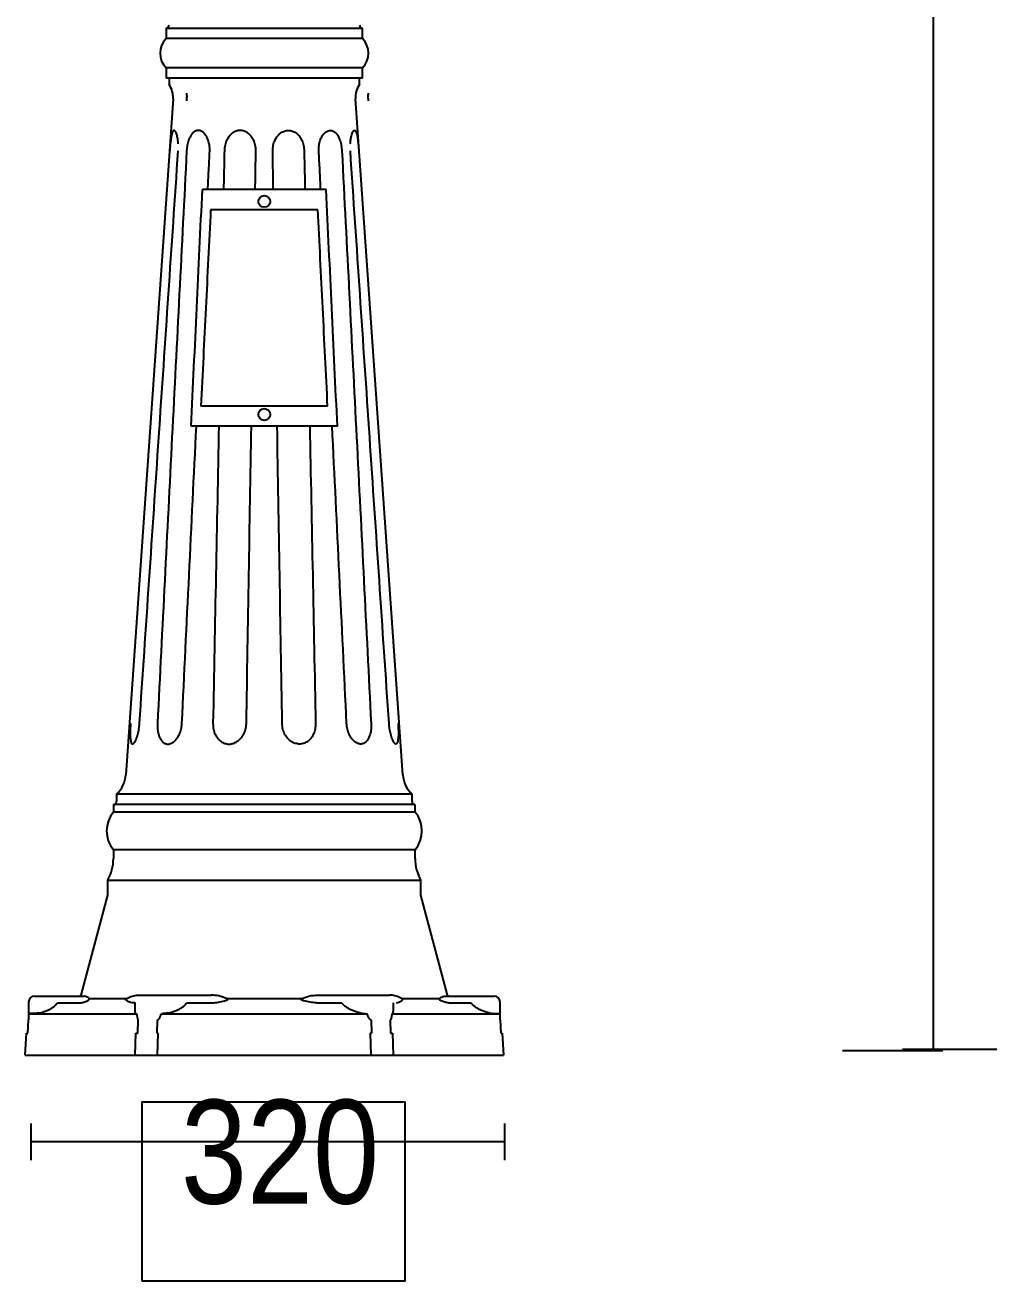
# Model space of a CAD drawing. Extents: x 0 to 81, y 0 to 357.
# Drawn here: x 0.1 to 75.9, y 0 to 97.9 of the extents above; entities that cross this region are included whole.
import ezdxf

# ---------------------------------------------------------------- set-up
doc = ezdxf.new("R2010")
doc.units = 0
doc.layers.add('LIVELLO_1', color=160, linetype='Continuous')
doc.styles.add('STD', font='txt')

# ---------------------------------------------------------------- blocks, each defined once
blk = doc.blocks.new('AI9-BLK1')
at = {"layer": 'LIVELLO_1', "color": 7}
for p, q in [((30.55, 32.611), (30.523, -160.75)), ((-29.274, -81.097), (-13.952, -81.097)), ((-29.274, -81.097), (-29.274, -81.905)), ((-13.952, -81.905), (-13.952, -81.097)), ((-21.6, -81.905), (-29.274, -81.905)), ((-13.952, -81.905), (-21.626, -81.905)), ((-13.952, -84.204), (-29.274, -84.204)), ((-29.274, -84.204), (-29.274, -85.011)), ((-29.04, -85.011), (-29.274, -85.011)), ((-14.188, -85.011), (-29.04, -85.011)), ((-29.04, -85.011), (-29.04, -85.499)), ((-13.952, -85.011), (-14.188, -85.011)), ((-14.188, -85.499), (-14.188, -85.011)), ((-13.952, -85.011), (-13.952, -84.204)), ((-28.727, -86.613), (-32.411, -139.285)), ((-10.817, -139.285), (-14.499, -86.613)), ((-16.789, -93.688), (-26.438, -93.688)), ((-17.435, -95.248), (-25.793, -95.248)), ((-16.676, -110.571), (-26.553, -110.571)), ((-15.913, -112.124), (-27.313, -112.124)), ((-10.092, -140.804), (-33.134, -140.804)), ((-33.134, -140.804), (-33.134, -141.38)), ((-10.092, -141.38), (-10.092, -140.804)), ((-33.367, -141.609), (-33.367, -142.188)), ((-9.866, -141.609), (-33.36, -141.609)), ((-9.859, -142.188), (-9.859, -141.609)), ((-9.859, -142.188), (-33.367, -142.188)), ((-33.376, -145.126), (-33.376, -145.817)), ((-21.6, -145.126), (-33.376, -145.126)), ((-9.85, -145.126), (-21.626, -145.126)), ((-9.85, -145.817), (-9.85, -145.126)), ((-33.823, -147.515), (-33.823, -148.67)), ((-21.6, -147.515), (-33.823, -147.515)), ((-9.403, -147.515), (-21.626, -147.515)), ((-9.403, -148.67), (-9.403, -147.515)), ((-33.823, -148.67), (-35.91, -156.454)), ((-7.319, -156.454), (-9.403, -148.67)), ((-39.528, -156.535), (-35.645, -156.535)), ((-31.382, -156.454), (-25.764, -156.454)), ((-17.462, -156.454), (-11.844, -156.454)), ((-7.581, -156.535), (-3.698, -156.535)), ((-39.991, -156.995), (-39.991, -158.392)), ((-37.737, -157.055), (-35.982, -157.055)), ((-35.263, -156.712), (-32.318, -156.712)), ((-31.71, -157.055), (-31.912, -157.055)), ((-27.654, -157.055), (-25.679, -157.055)), ((-24.554, -156.712), (-21.6, -156.712)), ((-21.626, -156.712), (-18.672, -156.712)), ((-17.547, -157.055), (-15.573, -157.055)), ((-10.908, -156.712), (-7.965, -156.712)), ((-7.244, -157.055), (-5.49, -157.055)), ((-3.237, -158.392), (-3.237, -156.995)), ((-40.052, -159.416), (-39.991, -158.392)), ((-39.991, -157.904), (-31.558, -157.904)), ((-31.462, -159.416), (-31.433, -158.397)), ((-29.966, -159.416), (-29.937, -158.385)), ((-29.638, -157.904), (-21.6, -157.904)), ((-21.626, -157.904), (-13.588, -157.904)), ((-13.293, -158.385), (-13.26, -159.416)), ((-11.793, -158.397), (-11.764, -159.416)), ((-11.67, -157.904), (-3.237, -157.904)), ((-3.237, -158.392), (-3.176, -159.416)), ((-40.259, -161.146), (-40.153, -159.416)), ((-40.153, -159.416), (-40.052, -159.416)), ((-31.67, -161.146), (-31.618, -159.416)), ((-31.618, -159.416), (-31.462, -159.416)), ((-29.966, -159.416), (-29.873, -159.416)), ((-29.926, -161.146), (-29.873, -159.416)), ((-13.353, -159.416), (-13.26, -159.416)), ((-13.353, -159.416), (-13.3, -161.146)), ((-11.764, -159.416), (-11.608, -159.416)), ((-11.608, -159.416), (-11.556, -161.146)), ((-3.176, -159.416), (-3.073, -159.416)), ((-3.073, -159.416), (-2.968, -161.146)), ((-40.259, -161.146), (-31.67, -161.146)), ((-31.67, -161.146), (-29.926, -161.146)), ((-29.926, -161.146), (-21.6, -161.146)), ((-21.626, -161.146), (-13.3, -161.146)), ((-13.3, -161.146), (-11.556, -161.146)), ((-11.556, -161.146), (-2.968, -161.146)), ((23.458, -160.764), (31.291, -160.764)), ((28.152, -160.677), (35.5, -160.677)), ((-39.818, -166.462), (-39.818, -169.315)), ((-2.883, -166.462), (-2.883, -169.315)), ((-2.883, -167.89), (-39.818, -167.89))]:
    blk.add_line(p, q, dxfattribs=at)
for points in [[(-31.459, -156.454), (-31.422, -156.454), (-31.382, -156.454)], [(-11.767, -156.454), (-11.806, -156.454), (-11.844, -156.454)], [(-31.71, -157.055), (-31.71, -157.023), (-31.71, -156.995)]]:
    blk.add_lwpolyline(points, dxfattribs=at)
blk.add_lwpolyline([(-31.161, -178.728), (-10.625, -178.728), (-10.625, -164.793), (-31.161, -164.793)], close=True, dxfattribs=at)
blk.add_circle((-21.613, -111.207), 0.46, dxfattribs=at)
blk.add_ellipse((-21.613, -94.608), major_axis=(0.46, 0), ratio=0.987286, dxfattribs=at)
for points in [[(-29.266, -81.097), (-29.144, -81.094), (-29.04, -80.992), (-29.04, -80.865)], [(-14.188, -80.865), (-14.188, -80.992), (-14.084, -81.094), (-13.96, -81.097)], [(-29.274, -81.905), (-29.888, -82.545), (-29.888, -83.559), (-29.274, -84.204)], [(-13.952, -84.204), (-13.338, -83.559), (-13.338, -82.545), (-13.952, -81.905)], [(-28.727, -86.613), (-28.7, -86.217), (-28.81, -85.821), (-29.04, -85.499)], [(-14.188, -85.499), (-14.418, -85.821), (-14.528, -86.217), (-14.499, -86.613)], [(-33.134, -140.804), (-32.708, -140.408), (-32.451, -139.866), (-32.411, -139.285)], [(-10.817, -139.285), (-10.777, -139.866), (-10.518, -140.408), (-10.092, -140.804)], [(-33.36, -141.609), (-33.234, -141.608), (-33.134, -141.507), (-33.134, -141.38)], [(-10.092, -141.38), (-10.092, -141.507), (-9.991, -141.608), (-9.866, -141.609)], [(-33.367, -142.188), (-34.076, -143.036), (-34.079, -144.268), (-33.376, -145.126)], [(-9.85, -145.126), (-9.147, -144.268), (-9.151, -143.036), (-9.859, -142.188)], [(-33.823, -147.515), (-33.533, -146.995), (-33.376, -146.413), (-33.376, -145.817)], [(-9.85, -145.817), (-9.85, -146.413), (-9.696, -146.995), (-9.403, -147.515)], [(-39.528, -156.535), (-39.782, -156.535), (-39.991, -156.743), (-39.991, -156.995)], [(-36.024, -156.535), (-35.968, -156.535), (-35.923, -156.5), (-35.91, -156.454)], [(-7.319, -156.454), (-7.303, -156.5), (-7.258, -156.535), (-7.206, -156.535)], [(-3.237, -156.995), (-3.237, -156.743), (-3.444, -156.535), (-3.698, -156.535)]]:
    blk.add_open_spline(points, degree=3, dxfattribs=at)
for points, knots in [([(-27.662, -86.76), (-27.646, -86.664), (-27.637, -86.566), (-27.635, -86.465), (-27.635, -86.361), (-27.644, -86.261), (-27.646, -86.162)], [0, 0, 0, 0, 1, 1, 1, 2, 2, 2, 2]), ([(-13.481, -86.76), (-13.494, -86.664), (-13.503, -86.566), (-13.507, -86.465), (-13.507, -86.361), (-13.499, -86.261), (-13.487, -86.162)], [0, 0, 0, 0, 1, 1, 1, 2, 2, 2, 2]), ([(-28.318, -90.124), (-28.326, -90.011), (-28.336, -89.898), (-28.352, -89.785), (-28.364, -89.684), (-28.385, -89.585), (-28.41, -89.484), (-28.426, -89.429), (-28.445, -89.373), (-28.464, -89.317), (-28.483, -89.272), (-28.504, -89.22), (-28.53, -89.178), (-28.537, -89.155), (-28.548, -89.136), (-28.557, -89.12), (-28.57, -89.107), (-28.586, -89.091), (-28.6, -89.086), (-28.616, -89.079), (-28.631, -89.077), (-28.649, -89.077), (-28.667, -89.077), (-28.682, -89.079), (-28.698, -89.088), (-28.716, -89.098), (-28.731, -89.118), (-28.741, -89.136), (-28.753, -89.155), (-28.761, -89.178), (-28.772, -89.199), (-28.781, -89.226), (-28.792, -89.254), (-28.8, -89.282), (-28.81, -89.307), (-28.817, -89.332), (-28.825, -89.364), (-28.843, -89.434), (-28.857, -89.514), (-28.87, -89.592), (-28.883, -89.679), (-28.895, -89.763), (-28.908, -89.848), (-28.924, -89.979), (-28.936, -90.11), (-28.95, -90.237), (-28.96, -90.384), (-28.972, -90.527), (-28.981, -90.674)], [0, 0, 0, 0, 1, 1, 1, 2, 2, 2, 3, 3, 3, 4, 4, 4, 5, 5, 5, 6, 6, 6, 7, 7, 7, 8, 8, 8, 9, 9, 9, 10, 10, 10, 11, 11, 11, 12, 12, 12, 13, 13, 13, 14, 14, 14, 15, 15, 15, 16, 16, 16, 16]), ([(-25.869, -90.674), (-25.865, -90.526), (-25.865, -90.377), (-25.887, -90.225), (-25.903, -90.092), (-25.936, -89.958), (-25.981, -89.834), (-26.014, -89.744), (-26.052, -89.663), (-26.095, -89.578), (-26.139, -89.505), (-26.185, -89.433), (-26.237, -89.364), (-26.266, -89.326), (-26.297, -89.293), (-26.327, -89.264), (-26.36, -89.231), (-26.392, -89.206), (-26.43, -89.18), (-26.463, -89.16), (-26.499, -89.136), (-26.537, -89.12), (-26.572, -89.104), (-26.612, -89.091), (-26.65, -89.086), (-26.69, -89.077), (-26.726, -89.072), (-26.764, -89.072), (-26.802, -89.072), (-26.84, -89.077), (-26.876, -89.086), (-26.916, -89.091), (-26.954, -89.104), (-26.988, -89.125), (-27.025, -89.139), (-27.059, -89.16), (-27.088, -89.18), (-27.126, -89.21), (-27.156, -89.231), (-27.186, -89.264), (-27.218, -89.3), (-27.244, -89.33), (-27.269, -89.367), (-27.32, -89.434), (-27.363, -89.51), (-27.401, -89.586), (-27.443, -89.668), (-27.483, -89.753), (-27.512, -89.836), (-27.557, -89.963), (-27.592, -90.099), (-27.614, -90.23), (-27.638, -90.377), (-27.654, -90.526), (-27.666, -90.674)], [0, 0, 0, 0, 1, 1, 1, 2, 2, 2, 3, 3, 3, 4, 4, 4, 5, 5, 5, 6, 6, 6, 7, 7, 7, 8, 8, 8, 9, 9, 9, 10, 10, 10, 11, 11, 11, 12, 12, 12, 13, 13, 13, 14, 14, 14, 15, 15, 15, 16, 16, 16, 17, 17, 17, 18, 18, 18, 18]), ([(-22.269, -90.674), (-22.276, -90.522), (-22.283, -90.368), (-22.314, -90.22), (-22.339, -90.08), (-22.388, -89.946), (-22.452, -89.825), (-22.497, -89.735), (-22.547, -89.652), (-22.604, -89.575), (-22.66, -89.501), (-22.722, -89.429), (-22.787, -89.367), (-22.825, -89.326), (-22.868, -89.293), (-22.913, -89.261), (-22.957, -89.229), (-23.002, -89.201), (-23.051, -89.18), (-23.095, -89.155), (-23.145, -89.136), (-23.192, -89.12), (-23.24, -89.104), (-23.294, -89.091), (-23.344, -89.086), (-23.395, -89.077), (-23.448, -89.072), (-23.498, -89.072), (-23.547, -89.072), (-23.598, -89.077), (-23.65, -89.086), (-23.701, -89.091), (-23.752, -89.104), (-23.803, -89.12), (-23.852, -89.136), (-23.897, -89.155), (-23.945, -89.18), (-23.992, -89.206), (-24.037, -89.231), (-24.08, -89.264), (-24.123, -89.293), (-24.163, -89.33), (-24.199, -89.367), (-24.266, -89.433), (-24.326, -89.501), (-24.382, -89.578), (-24.438, -89.654), (-24.487, -89.738), (-24.533, -89.829), (-24.596, -89.949), (-24.64, -90.084), (-24.672, -90.22), (-24.704, -90.37), (-24.716, -90.526), (-24.725, -90.674)], [0, 0, 0, 0, 1, 1, 1, 2, 2, 2, 3, 3, 3, 4, 4, 4, 5, 5, 5, 6, 6, 6, 7, 7, 7, 8, 8, 8, 9, 9, 9, 10, 10, 10, 11, 11, 11, 12, 12, 12, 13, 13, 13, 14, 14, 14, 15, 15, 15, 16, 16, 16, 17, 17, 17, 18, 18, 18, 18]), ([(-20.957, -90.674), (-20.95, -90.522), (-20.943, -90.368), (-20.914, -90.22), (-20.888, -90.08), (-20.838, -89.946), (-20.776, -89.825), (-20.731, -89.735), (-20.68, -89.652), (-20.622, -89.575), (-20.566, -89.501), (-20.505, -89.429), (-20.441, -89.367), (-20.401, -89.326), (-20.359, -89.293), (-20.314, -89.261), (-20.271, -89.229), (-20.224, -89.201), (-20.176, -89.18), (-20.131, -89.155), (-20.083, -89.136), (-20.036, -89.12), (-19.986, -89.104), (-19.934, -89.091), (-19.884, -89.086), (-19.832, -89.077), (-19.779, -89.072), (-19.728, -89.072), (-19.681, -89.072), (-19.626, -89.077), (-19.579, -89.086), (-19.525, -89.091), (-19.474, -89.104), (-19.423, -89.12), (-19.378, -89.136), (-19.329, -89.155), (-19.282, -89.18), (-19.237, -89.206), (-19.191, -89.231), (-19.15, -89.264), (-19.107, -89.293), (-19.065, -89.33), (-19.027, -89.367), (-18.96, -89.433), (-18.9, -89.501), (-18.845, -89.578), (-18.79, -89.654), (-18.739, -89.738), (-18.695, -89.829), (-18.632, -89.949), (-18.586, -90.084), (-18.555, -90.22), (-18.522, -90.37), (-18.512, -90.526), (-18.502, -90.674)], [0, 0, 0, 0, 1, 1, 1, 2, 2, 2, 3, 3, 3, 4, 4, 4, 5, 5, 5, 6, 6, 6, 7, 7, 7, 8, 8, 8, 9, 9, 9, 10, 10, 10, 11, 11, 11, 12, 12, 12, 13, 13, 13, 14, 14, 14, 15, 15, 15, 16, 16, 16, 17, 17, 17, 18, 18, 18, 18]), ([(-17.357, -90.674), (-17.357, -90.526), (-17.361, -90.377), (-17.34, -90.225), (-17.323, -90.092), (-17.292, -89.958), (-17.245, -89.834), (-17.214, -89.744), (-17.176, -89.663), (-17.133, -89.578), (-17.089, -89.505), (-17.041, -89.433), (-16.989, -89.364), (-16.96, -89.326), (-16.929, -89.293), (-16.899, -89.264), (-16.868, -89.231), (-16.834, -89.206), (-16.796, -89.18), (-16.763, -89.16), (-16.728, -89.136), (-16.692, -89.12), (-16.654, -89.104), (-16.614, -89.091), (-16.577, -89.086), (-16.54, -89.077), (-16.502, -89.072), (-16.462, -89.072), (-16.424, -89.072), (-16.388, -89.077), (-16.35, -89.086), (-16.312, -89.091), (-16.274, -89.104), (-16.238, -89.125), (-16.203, -89.139), (-16.169, -89.16), (-16.138, -89.18), (-16.101, -89.21), (-16.07, -89.231), (-16.04, -89.264), (-16.009, -89.3), (-15.984, -89.33), (-15.959, -89.367), (-15.908, -89.434), (-15.863, -89.51), (-15.825, -89.586), (-15.783, -89.668), (-15.745, -89.753), (-15.714, -89.836), (-15.671, -89.963), (-15.635, -90.099), (-15.613, -90.23), (-15.588, -90.377), (-15.575, -90.526), (-15.562, -90.674)], [0, 0, 0, 0, 1, 1, 1, 2, 2, 2, 3, 3, 3, 4, 4, 4, 5, 5, 5, 6, 6, 6, 7, 7, 7, 8, 8, 8, 9, 9, 9, 10, 10, 10, 11, 11, 11, 12, 12, 12, 13, 13, 13, 14, 14, 14, 15, 15, 15, 16, 16, 16, 17, 17, 17, 18, 18, 18, 18]), ([(-14.907, -90.124), (-14.9, -90.011), (-14.89, -89.898), (-14.876, -89.785), (-14.863, -89.684), (-14.843, -89.585), (-14.814, -89.484), (-14.802, -89.429), (-14.781, -89.373), (-14.762, -89.317), (-14.743, -89.272), (-14.722, -89.22), (-14.7, -89.178), (-14.689, -89.155), (-14.68, -89.136), (-14.669, -89.12), (-14.658, -89.107), (-14.642, -89.091), (-14.626, -89.086), (-14.61, -89.079), (-14.595, -89.077), (-14.577, -89.077), (-14.561, -89.077), (-14.544, -89.079), (-14.528, -89.088), (-14.51, -89.098), (-14.497, -89.118), (-14.485, -89.136), (-14.473, -89.155), (-14.465, -89.178), (-14.456, -89.199), (-14.444, -89.226), (-14.434, -89.254), (-14.427, -89.282), (-14.418, -89.307), (-14.409, -89.332), (-14.401, -89.364), (-14.383, -89.434), (-14.368, -89.514), (-14.358, -89.592), (-14.344, -89.679), (-14.333, -89.763), (-14.318, -89.848), (-14.304, -89.979), (-14.29, -90.11), (-14.278, -90.237), (-14.266, -90.384), (-14.254, -90.527), (-14.245, -90.674)], [0, 0, 0, 0, 1, 1, 1, 2, 2, 2, 3, 3, 3, 4, 4, 4, 5, 5, 5, 6, 6, 6, 7, 7, 7, 8, 8, 8, 9, 9, 9, 10, 10, 10, 11, 11, 11, 12, 12, 12, 13, 13, 13, 14, 14, 14, 15, 15, 15, 16, 16, 16, 16]), ([(-31.34, -135.295), (-30.837, -127.86), (-30.334, -120.424), (-29.832, -112.986), (-29.33, -105.548), (-28.827, -98.115), (-28.325, -90.674)], [0, 0, 0, 0, 1, 1, 1, 2, 2, 2, 2]), ([(-27.666, -90.674), (-28.048, -98.115), (-28.428, -105.548), (-28.808, -112.986), (-29.187, -120.424), (-29.563, -127.86), (-29.94, -135.295)], [0, 0, 0, 0, 1, 1, 1, 2, 2, 2, 2]), ([(-26.014, -93.688), (-25.99, -93.187), (-25.965, -92.685), (-25.941, -92.183), (-25.914, -91.679), (-25.891, -91.179), (-25.869, -90.674)], [0, 0, 0, 0, 1, 1, 1, 2, 2, 2, 2]), ([(-24.725, -90.674), (-24.733, -91.179), (-24.747, -91.679), (-24.756, -92.183), (-24.766, -92.685), (-24.777, -93.187), (-24.788, -93.688)], [0, 0, 0, 0, 1, 1, 1, 2, 2, 2, 2]), ([(-22.319, -93.688), (-22.31, -93.187), (-22.303, -92.685), (-22.296, -92.183), (-22.285, -91.679), (-22.278, -91.179), (-22.269, -90.674)], [0, 0, 0, 0, 1, 1, 1, 2, 2, 2, 2]), ([(-20.909, -93.688), (-20.916, -93.187), (-20.923, -92.685), (-20.932, -92.183), (-20.94, -91.679), (-20.947, -91.179), (-20.957, -90.674)], [0, 0, 0, 0, 1, 1, 1, 2, 2, 2, 2]), ([(-18.502, -90.674), (-18.493, -91.179), (-18.481, -91.679), (-18.471, -92.183), (-18.46, -92.685), (-18.449, -93.187), (-18.44, -93.688)], [0, 0, 0, 0, 1, 1, 1, 2, 2, 2, 2]), ([(-17.214, -93.688), (-17.235, -93.187), (-17.261, -92.685), (-17.286, -92.183), (-17.311, -91.679), (-17.335, -91.179), (-17.357, -90.674)], [0, 0, 0, 0, 1, 1, 1, 2, 2, 2, 2]), ([(-15.562, -90.674), (-15.178, -98.115), (-14.8, -105.548), (-14.418, -112.986), (-14.039, -120.424), (-13.664, -127.86), (-13.286, -135.295)], [0, 0, 0, 0, 1, 1, 1, 2, 2, 2, 2]), ([(-11.888, -135.295), (-12.391, -127.86), (-12.894, -120.424), (-13.395, -112.986), (-13.898, -105.548), (-14.399, -98.115), (-14.903, -90.674)], [0, 0, 0, 0, 1, 1, 1, 2, 2, 2, 2]), ([(-27.313, -112.124), (-27.168, -109.052), (-27.021, -105.978), (-26.876, -102.906), (-26.731, -99.834), (-26.583, -96.762), (-26.438, -93.688)], [0, 0, 0, 0, 1, 1, 1, 2, 2, 2, 2]), ([(-15.913, -112.124), (-16.06, -109.052), (-16.205, -105.978), (-16.35, -102.906), (-16.495, -99.834), (-16.644, -96.762), (-16.789, -93.688)], [0, 0, 0, 0, 1, 1, 1, 2, 2, 2, 2]), ([(-25.793, -95.248), (-25.917, -97.8), (-26.045, -100.354), (-26.173, -102.906), (-26.3, -105.462), (-26.429, -108.02), (-26.553, -110.571)], [0, 0, 0, 0, 1, 1, 1, 2, 2, 2, 2]), ([(-16.676, -110.571), (-16.799, -108.02), (-16.926, -105.462), (-17.053, -102.906), (-17.181, -100.354), (-17.306, -97.8), (-17.435, -95.248)], [0, 0, 0, 0, 1, 1, 1, 2, 2, 2, 2]), ([(-28.034, -135.295), (-27.849, -131.433), (-27.659, -127.572), (-27.472, -123.711), (-27.282, -119.848), (-27.095, -115.989), (-26.909, -112.124)], [0, 0, 0, 0, 1, 1, 1, 2, 2, 2, 2]), ([(-25.157, -112.124), (-25.235, -115.989), (-25.307, -119.848), (-25.388, -123.711), (-25.466, -127.572), (-25.535, -131.433), (-25.611, -135.295)], [0, 0, 0, 0, 1, 1, 1, 2, 2, 2, 2]), ([(-23.009, -135.295), (-22.944, -131.433), (-22.877, -127.572), (-22.815, -123.711), (-22.749, -119.848), (-22.683, -115.989), (-22.622, -112.124)], [0, 0, 0, 0, 1, 1, 1, 2, 2, 2, 2]), ([(-20.216, -135.295), (-20.282, -131.433), (-20.349, -127.572), (-20.411, -123.711), (-20.477, -119.848), (-20.543, -115.989), (-20.605, -112.124)], [0, 0, 0, 0, 1, 1, 1, 2, 2, 2, 2]), ([(-18.071, -112.124), (-17.995, -115.989), (-17.919, -119.848), (-17.84, -123.711), (-17.762, -127.572), (-17.691, -131.433), (-17.614, -135.295)], [0, 0, 0, 0, 1, 1, 1, 2, 2, 2, 2]), ([(-15.192, -135.295), (-15.379, -131.433), (-15.567, -127.572), (-15.756, -123.711), (-15.944, -119.848), (-16.131, -115.989), (-16.319, -112.124)], [0, 0, 0, 0, 1, 1, 1, 2, 2, 2, 2]), ([(-32.04, -135.295), (-32.045, -135.438), (-32.056, -135.582), (-32.059, -135.727), (-32.064, -135.859), (-32.071, -135.985), (-32.064, -136.109), (-32.064, -136.198), (-32.064, -136.284), (-32.059, -136.369), (-32.052, -136.442), (-32.045, -136.517), (-32.034, -136.597), (-32.033, -136.623), (-32.026, -136.652), (-32.021, -136.679), (-32.014, -136.705), (-32.009, -136.735), (-32, -136.762), (-31.991, -136.781), (-31.983, -136.801), (-31.969, -136.827), (-31.958, -136.841), (-31.947, -136.863), (-31.929, -136.871), (-31.912, -136.878), (-31.893, -136.889), (-31.876, -136.889), (-31.858, -136.882), (-31.838, -136.878), (-31.822, -136.871), (-31.806, -136.863), (-31.788, -136.846), (-31.77, -136.83), (-31.755, -136.811), (-31.741, -136.79), (-31.728, -136.77), (-31.706, -136.735), (-31.684, -136.696), (-31.661, -136.653), (-31.637, -136.615), (-31.618, -136.576), (-31.599, -136.531), (-31.574, -136.466), (-31.549, -136.401), (-31.528, -136.333), (-31.507, -136.263), (-31.485, -136.19), (-31.467, -136.12)], [0, 0, 0, 0, 1, 1, 1, 2, 2, 2, 3, 3, 3, 4, 4, 4, 5, 5, 5, 6, 6, 6, 7, 7, 7, 8, 8, 8, 9, 9, 9, 10, 10, 10, 11, 11, 11, 12, 12, 12, 13, 13, 13, 14, 14, 14, 15, 15, 15, 16, 16, 16, 16]), ([(-31.467, -136.12), (-31.436, -135.985), (-31.407, -135.846), (-31.384, -135.713), (-31.366, -135.575), (-31.352, -135.435), (-31.34, -135.295)], [0, 0, 0, 0, 1, 1, 1, 2, 2, 2, 2]), ([(-29.94, -135.295), (-29.946, -135.444), (-29.947, -135.591), (-29.935, -135.732), (-29.924, -135.867), (-29.9, -135.997), (-29.864, -136.12), (-29.841, -136.208), (-29.81, -136.293), (-29.772, -136.374), (-29.74, -136.45), (-29.696, -136.523), (-29.651, -136.593), (-29.625, -136.627), (-29.596, -136.661), (-29.569, -136.694), (-29.536, -136.724), (-29.503, -136.754), (-29.468, -136.779), (-29.437, -136.801), (-29.399, -136.822), (-29.366, -136.837), (-29.327, -136.855), (-29.289, -136.871), (-29.247, -136.878), (-29.207, -136.889), (-29.166, -136.893), (-29.128, -136.893), (-29.083, -136.893), (-29.045, -136.889), (-29.004, -136.873), (-28.96, -136.866), (-28.919, -136.855), (-28.877, -136.837), (-28.837, -136.818), (-28.8, -136.801), (-28.76, -136.779), (-28.718, -136.754), (-28.68, -136.724), (-28.64, -136.694), (-28.606, -136.661), (-28.57, -136.627), (-28.537, -136.593), (-28.477, -136.526), (-28.423, -136.452), (-28.373, -136.376), (-28.318, -136.3), (-28.274, -136.219), (-28.233, -136.132), (-28.174, -136.008), (-28.126, -135.877), (-28.098, -135.743), (-28.064, -135.6), (-28.05, -135.447), (-28.034, -135.295)], [0, 0, 0, 0, 1, 1, 1, 2, 2, 2, 3, 3, 3, 4, 4, 4, 5, 5, 5, 6, 6, 6, 7, 7, 7, 8, 8, 8, 9, 9, 9, 10, 10, 10, 11, 11, 11, 12, 12, 12, 13, 13, 13, 14, 14, 14, 15, 15, 15, 16, 16, 16, 17, 17, 17, 18, 18, 18, 18]), ([(-25.611, -135.295), (-25.608, -135.447), (-25.603, -135.6), (-25.576, -135.743), (-25.549, -135.883), (-25.506, -136.01), (-25.443, -136.132), (-25.4, -136.219), (-25.35, -136.304), (-25.295, -136.381), (-25.239, -136.457), (-25.176, -136.526), (-25.11, -136.593), (-25.07, -136.627), (-25.025, -136.664), (-24.982, -136.694), (-24.937, -136.728), (-24.889, -136.754), (-24.839, -136.781), (-24.79, -136.801), (-24.739, -136.822), (-24.69, -136.837), (-24.636, -136.855), (-24.579, -136.871), (-24.527, -136.878), (-24.471, -136.889), (-24.417, -136.893), (-24.362, -136.893), (-24.306, -136.893), (-24.251, -136.889), (-24.197, -136.878), (-24.141, -136.871), (-24.087, -136.855), (-24.031, -136.837), (-23.978, -136.822), (-23.928, -136.801), (-23.876, -136.779), (-23.823, -136.754), (-23.772, -136.728), (-23.724, -136.694), (-23.678, -136.661), (-23.632, -136.627), (-23.591, -136.593), (-23.516, -136.526), (-23.449, -136.457), (-23.392, -136.385), (-23.328, -136.309), (-23.272, -136.222), (-23.221, -136.137), (-23.154, -136.015), (-23.102, -135.886), (-23.069, -135.75), (-23.033, -135.603), (-23.02, -135.447), (-23.009, -135.295)], [0, 0, 0, 0, 1, 1, 1, 2, 2, 2, 3, 3, 3, 4, 4, 4, 5, 5, 5, 6, 6, 6, 7, 7, 7, 8, 8, 8, 9, 9, 9, 10, 10, 10, 11, 11, 11, 12, 12, 12, 13, 13, 13, 14, 14, 14, 15, 15, 15, 16, 16, 16, 17, 17, 17, 18, 18, 18, 18]), ([(-17.614, -135.295), (-17.618, -135.447), (-17.623, -135.6), (-17.65, -135.743), (-17.677, -135.883), (-17.723, -136.01), (-17.783, -136.132), (-17.826, -136.219), (-17.876, -136.304), (-17.933, -136.381), (-17.989, -136.457), (-18.052, -136.526), (-18.116, -136.593), (-18.156, -136.627), (-18.201, -136.664), (-18.246, -136.694), (-18.289, -136.728), (-18.339, -136.754), (-18.389, -136.781), (-18.436, -136.801), (-18.487, -136.822), (-18.538, -136.837), (-18.592, -136.855), (-18.647, -136.871), (-18.7, -136.878), (-18.755, -136.889), (-18.811, -136.893), (-18.866, -136.893), (-18.922, -136.893), (-18.975, -136.889), (-19.029, -136.878), (-19.084, -136.871), (-19.141, -136.855), (-19.195, -136.837), (-19.248, -136.822), (-19.3, -136.801), (-19.352, -136.779), (-19.404, -136.754), (-19.454, -136.728), (-19.502, -136.694), (-19.549, -136.661), (-19.594, -136.627), (-19.635, -136.593), (-19.71, -136.526), (-19.777, -136.457), (-19.836, -136.385), (-19.898, -136.309), (-19.955, -136.222), (-20.005, -136.137), (-20.072, -136.015), (-20.126, -135.886), (-20.159, -135.75), (-20.193, -135.603), (-20.207, -135.447), (-20.216, -135.295)], [0, 0, 0, 0, 1, 1, 1, 2, 2, 2, 3, 3, 3, 4, 4, 4, 5, 5, 5, 6, 6, 6, 7, 7, 7, 8, 8, 8, 9, 9, 9, 10, 10, 10, 11, 11, 11, 12, 12, 12, 13, 13, 13, 14, 14, 14, 15, 15, 15, 16, 16, 16, 17, 17, 17, 18, 18, 18, 18]), ([(-13.286, -135.295), (-13.282, -135.444), (-13.281, -135.591), (-13.293, -135.732), (-13.302, -135.867), (-13.326, -135.997), (-13.362, -136.12), (-13.385, -136.208), (-13.418, -136.293), (-13.454, -136.374), (-13.488, -136.45), (-13.532, -136.523), (-13.578, -136.593), (-13.602, -136.627), (-13.63, -136.661), (-13.659, -136.694), (-13.689, -136.724), (-13.723, -136.754), (-13.758, -136.779), (-13.791, -136.801), (-13.827, -136.822), (-13.86, -136.837), (-13.899, -136.855), (-13.938, -136.871), (-13.981, -136.878), (-14.019, -136.889), (-14.06, -136.893), (-14.1, -136.893), (-14.144, -136.893), (-14.183, -136.889), (-14.222, -136.873), (-14.266, -136.866), (-14.307, -136.855), (-14.349, -136.837), (-14.39, -136.818), (-14.427, -136.801), (-14.466, -136.779), (-14.51, -136.754), (-14.548, -136.724), (-14.586, -136.694), (-14.62, -136.661), (-14.658, -136.627), (-14.689, -136.593), (-14.751, -136.526), (-14.805, -136.452), (-14.854, -136.376), (-14.909, -136.3), (-14.954, -136.219), (-14.993, -136.132), (-15.052, -136.008), (-15.102, -135.877), (-15.128, -135.743), (-15.162, -135.6), (-15.177, -135.447), (-15.192, -135.295)], [0, 0, 0, 0, 1, 1, 1, 2, 2, 2, 3, 3, 3, 4, 4, 4, 5, 5, 5, 6, 6, 6, 7, 7, 7, 8, 8, 8, 9, 9, 9, 10, 10, 10, 11, 11, 11, 12, 12, 12, 13, 13, 13, 14, 14, 14, 15, 15, 15, 16, 16, 16, 17, 17, 17, 18, 18, 18, 18]), ([(-11.759, -136.12), (-11.79, -135.985), (-11.819, -135.846), (-11.843, -135.713), (-11.864, -135.575), (-11.874, -135.435), (-11.888, -135.295)], [0, 0, 0, 0, 1, 1, 1, 2, 2, 2, 2]), ([(-11.188, -135.295), (-11.181, -135.438), (-11.174, -135.582), (-11.167, -135.727), (-11.161, -135.859), (-11.155, -135.985), (-11.161, -136.109), (-11.161, -136.198), (-11.163, -136.284), (-11.169, -136.369), (-11.174, -136.442), (-11.181, -136.517), (-11.193, -136.597), (-11.193, -136.623), (-11.199, -136.652), (-11.207, -136.679), (-11.212, -136.705), (-11.219, -136.735), (-11.226, -136.762), (-11.237, -136.781), (-11.245, -136.801), (-11.257, -136.827), (-11.268, -136.841), (-11.283, -136.863), (-11.299, -136.871), (-11.316, -136.878), (-11.333, -136.889), (-11.352, -136.889), (-11.369, -136.882), (-11.387, -136.878), (-11.404, -136.871), (-11.425, -136.863), (-11.44, -136.846), (-11.456, -136.83), (-11.471, -136.811), (-11.485, -136.79), (-11.498, -136.77), (-11.522, -136.735), (-11.544, -136.696), (-11.565, -136.653), (-11.589, -136.615), (-11.608, -136.576), (-11.629, -136.531), (-11.654, -136.466), (-11.679, -136.401), (-11.698, -136.333), (-11.72, -136.263), (-11.741, -136.19), (-11.759, -136.12)], [0, 0, 0, 0, 1, 1, 1, 2, 2, 2, 3, 3, 3, 4, 4, 4, 5, 5, 5, 6, 6, 6, 7, 7, 7, 8, 8, 8, 9, 9, 9, 10, 10, 10, 11, 11, 11, 12, 12, 12, 13, 13, 13, 14, 14, 14, 15, 15, 15, 16, 16, 16, 16]), ([(-35.263, -156.712), (-35.318, -156.675), (-35.374, -156.636), (-35.432, -156.607), (-35.496, -156.572), (-35.572, -156.553), (-35.645, -156.535)], [0, 0, 0, 0, 1, 1, 1, 2, 2, 2, 2]), ([(-32.318, -156.712), (-32.183, -156.648), (-32.045, -156.583), (-31.902, -156.542), (-31.76, -156.496), (-31.61, -156.471), (-31.459, -156.454)], [0, 0, 0, 0, 1, 1, 1, 2, 2, 2, 2]), ([(-24.554, -156.712), (-24.75, -156.643), (-24.949, -156.57), (-25.15, -156.526), (-25.35, -156.485), (-25.559, -156.466), (-25.764, -156.454)], [0, 0, 0, 0, 1, 1, 1, 2, 2, 2, 2]), ([(-18.672, -156.712), (-18.476, -156.643), (-18.279, -156.57), (-18.08, -156.526), (-17.876, -156.485), (-17.667, -156.466), (-17.462, -156.454)], [0, 0, 0, 0, 1, 1, 1, 2, 2, 2, 2]), ([(-10.908, -156.712), (-11.045, -156.648), (-11.181, -156.583), (-11.326, -156.542), (-11.468, -156.496), (-11.614, -156.471), (-11.767, -156.454)], [0, 0, 0, 0, 1, 1, 1, 2, 2, 2, 2]), ([(-7.965, -156.712), (-7.908, -156.675), (-7.854, -156.636), (-7.796, -156.607), (-7.73, -156.572), (-7.653, -156.553), (-7.581, -156.535)], [0, 0, 0, 0, 1, 1, 1, 2, 2, 2, 2]), ([(-39.151, -157.847), (-39.043, -157.822), (-38.937, -157.796), (-38.829, -157.764), (-38.737, -157.739), (-38.646, -157.701), (-38.558, -157.665), (-38.474, -157.628), (-38.394, -157.587), (-38.315, -157.543), (-38.239, -157.502), (-38.163, -157.46), (-38.092, -157.403), (-38.028, -157.361), (-37.966, -157.31), (-37.907, -157.26), (-37.846, -157.197), (-37.79, -157.126), (-37.737, -157.055)], [0, 0, 0, 0, 1, 1, 1, 2, 2, 2, 3, 3, 3, 4, 4, 4, 5, 5, 5, 6, 6, 6, 6]), ([(-35.982, -157.055), (-35.879, -157.046), (-35.779, -157.039), (-35.681, -157.013), (-35.586, -156.984), (-35.493, -156.944), (-35.401, -156.897)], [0, 0, 0, 0, 1, 1, 1, 2, 2, 2, 2]), ([(-35.401, -156.897), (-35.394, -156.894), (-35.387, -156.894), (-35.384, -156.892), (-35.381, -156.887), (-35.375, -156.887), (-35.374, -156.884), (-35.367, -156.884), (-35.363, -156.876), (-35.361, -156.876), (-35.356, -156.874), (-35.354, -156.871), (-35.351, -156.871), (-35.349, -156.871), (-35.343, -156.865), (-35.343, -156.865), (-35.343, -156.865), (-35.337, -156.862), (-35.337, -156.862), (-35.334, -156.862), (-35.334, -156.857), (-35.33, -156.857), (-35.327, -156.857), (-35.325, -156.855), (-35.325, -156.855), (-35.323, -156.855), (-35.318, -156.852), (-35.318, -156.852), (-35.316, -156.846), (-35.313, -156.846), (-35.311, -156.846), (-35.311, -156.846), (-35.305, -156.844), (-35.303, -156.838), (-35.303, -156.838), (-35.301, -156.838), (-35.301, -156.838), (-35.298, -156.836), (-35.298, -156.836), (-35.294, -156.836), (-35.294, -156.836), (-35.294, -156.831), (-35.292, -156.831), (-35.285, -156.82), (-35.283, -156.804), (-35.28, -156.79), (-35.276, -156.776), (-35.275, -156.761), (-35.268, -156.746), (-35.266, -156.743), (-35.265, -156.737), (-35.265, -156.728), (-35.263, -156.725), (-35.263, -156.719), (-35.263, -156.712)], [0, 0, 0, 0, 1, 1, 1, 2, 2, 2, 3, 3, 3, 4, 4, 4, 5, 5, 5, 6, 6, 6, 7, 7, 7, 8, 8, 8, 9, 9, 9, 10, 10, 10, 11, 11, 11, 12, 12, 12, 13, 13, 13, 14, 14, 14, 15, 15, 15, 16, 16, 16, 17, 17, 17, 18, 18, 18, 18]), ([(-32.304, -156.897), (-32.306, -156.894), (-32.313, -156.894), (-32.318, -156.892), (-32.324, -156.887), (-32.327, -156.884), (-32.335, -156.884), (-32.339, -156.876), (-32.344, -156.874), (-32.349, -156.865), (-32.356, -156.862), (-32.365, -156.857), (-32.373, -156.855), (-32.38, -156.852), (-32.387, -156.844), (-32.394, -156.836), (-32.399, -156.827), (-32.406, -156.82), (-32.406, -156.811), (-32.403, -156.793), (-32.393, -156.784), (-32.382, -156.77)], [0, 0, 0, 0, 1, 1, 1, 2, 2, 2, 3, 3, 3, 4, 4, 4, 5, 5, 5, 6, 6, 6, 7, 7, 7, 7]), ([(-32.382, -156.77), (-32.373, -156.761), (-32.36, -156.754), (-32.349, -156.743), (-32.339, -156.735), (-32.329, -156.725), (-32.318, -156.712)], [0, 0, 0, 0, 1, 1, 1, 2, 2, 2, 2]), ([(-31.912, -157.055), (-31.981, -157.041), (-32.052, -157.023), (-32.116, -156.995), (-32.183, -156.974), (-32.242, -156.936), (-32.304, -156.897)], [0, 0, 0, 0, 1, 1, 1, 2, 2, 2, 2]), ([(-31.665, -157.847), (-31.668, -157.808), (-31.67, -157.776), (-31.673, -157.747), (-31.673, -157.715), (-31.675, -157.681), (-31.677, -157.654), (-31.679, -157.612), (-31.679, -157.568), (-31.684, -157.527), (-31.684, -157.481), (-31.686, -157.443), (-31.686, -157.398), (-31.689, -157.345), (-31.689, -157.292), (-31.689, -157.233), (-31.69, -157.175), (-31.69, -157.115), (-31.694, -157.055)], [0, 0, 0, 0, 1, 1, 1, 2, 2, 2, 3, 3, 3, 4, 4, 4, 5, 5, 5, 6, 6, 6, 6]), ([(-29.097, -157.847), (-28.99, -157.822), (-28.879, -157.796), (-28.772, -157.764), (-28.677, -157.739), (-28.58, -157.701), (-28.494, -157.665), (-28.407, -157.628), (-28.326, -157.587), (-28.245, -157.543), (-28.169, -157.502), (-28.091, -157.46), (-28.017, -157.403), (-27.95, -157.361), (-27.887, -157.31), (-27.83, -157.26), (-27.766, -157.197), (-27.709, -157.126), (-27.654, -157.055)], [0, 0, 0, 0, 1, 1, 1, 2, 2, 2, 3, 3, 3, 4, 4, 4, 5, 5, 5, 6, 6, 6, 6]), ([(-25.679, -157.055), (-25.516, -157.046), (-25.35, -157.034), (-25.188, -157.007), (-25.029, -156.979), (-24.87, -156.938), (-24.709, -156.897)], [0, 0, 0, 0, 1, 1, 1, 2, 2, 2, 2]), ([(-24.709, -156.897), (-24.697, -156.894), (-24.69, -156.894), (-24.679, -156.892), (-24.671, -156.892), (-24.661, -156.887), (-24.65, -156.884), (-24.647, -156.884), (-24.64, -156.876), (-24.63, -156.876), (-24.625, -156.874), (-24.619, -156.871), (-24.614, -156.871), (-24.609, -156.871), (-24.603, -156.865), (-24.6, -156.865), (-24.596, -156.865), (-24.588, -156.862), (-24.587, -156.862), (-24.583, -156.862), (-24.579, -156.857), (-24.574, -156.857), (-24.571, -156.857), (-24.569, -156.855), (-24.564, -156.855), (-24.558, -156.855), (-24.554, -156.852), (-24.548, -156.852), (-24.547, -156.852), (-24.545, -156.846), (-24.538, -156.846), (-24.538, -156.846), (-24.533, -156.844), (-24.529, -156.838), (-24.527, -156.838), (-24.522, -156.838), (-24.518, -156.836), (-24.514, -156.836), (-24.512, -156.836), (-24.509, -156.831), (-24.505, -156.831), (-24.503, -156.827), (-24.498, -156.827), (-24.496, -156.822), (-24.495, -156.822), (-24.493, -156.822), (-24.489, -156.82), (-24.487, -156.82), (-24.486, -156.812), (-24.484, -156.812), (-24.478, -156.811), (-24.476, -156.804), (-24.476, -156.8), (-24.473, -156.8), (-24.473, -156.795), (-24.473, -156.79), (-24.473, -156.784), (-24.476, -156.781), (-24.478, -156.776), (-24.484, -156.774), (-24.487, -156.77)], [0, 0, 0, 0, 1, 1, 1, 2, 2, 2, 3, 3, 3, 4, 4, 4, 5, 5, 5, 6, 6, 6, 7, 7, 7, 8, 8, 8, 9, 9, 9, 10, 10, 10, 11, 11, 11, 12, 12, 12, 13, 13, 13, 14, 14, 14, 15, 15, 15, 16, 16, 16, 17, 17, 17, 18, 18, 18, 19, 19, 19, 20, 20, 20, 20]), ([(-24.487, -156.77), (-24.496, -156.761), (-24.509, -156.754), (-24.52, -156.743), (-24.533, -156.735), (-24.545, -156.725), (-24.556, -156.712)], [0, 0, 0, 0, 1, 1, 1, 2, 2, 2, 2]), ([(-18.517, -156.897), (-18.527, -156.894), (-18.538, -156.894), (-18.547, -156.892), (-18.558, -156.892), (-18.567, -156.887), (-18.576, -156.884), (-18.581, -156.884), (-18.588, -156.876), (-18.596, -156.876), (-18.603, -156.874), (-18.608, -156.871), (-18.614, -156.871), (-18.619, -156.871), (-18.623, -156.865), (-18.626, -156.865), (-18.632, -156.865), (-18.638, -156.862), (-18.639, -156.862), (-18.645, -156.862), (-18.647, -156.857), (-18.652, -156.857), (-18.657, -156.857), (-18.661, -156.855), (-18.664, -156.855), (-18.67, -156.855), (-18.67, -156.852), (-18.678, -156.852), (-18.678, -156.852), (-18.683, -156.846), (-18.688, -156.846), (-18.69, -156.846), (-18.695, -156.844), (-18.697, -156.838), (-18.7, -156.838), (-18.704, -156.838), (-18.71, -156.836), (-18.714, -156.836), (-18.714, -156.836), (-18.719, -156.831), (-18.721, -156.831), (-18.723, -156.827), (-18.728, -156.827), (-18.73, -156.822), (-18.733, -156.822), (-18.735, -156.822), (-18.739, -156.82), (-18.739, -156.82), (-18.74, -156.812), (-18.746, -156.812), (-18.748, -156.811), (-18.75, -156.804), (-18.75, -156.8), (-18.754, -156.8), (-18.754, -156.795), (-18.754, -156.79), (-18.754, -156.784), (-18.75, -156.781), (-18.748, -156.776), (-18.746, -156.774), (-18.739, -156.77)], [0, 0, 0, 0, 1, 1, 1, 2, 2, 2, 3, 3, 3, 4, 4, 4, 5, 5, 5, 6, 6, 6, 7, 7, 7, 8, 8, 8, 9, 9, 9, 10, 10, 10, 11, 11, 11, 12, 12, 12, 13, 13, 13, 14, 14, 14, 15, 15, 15, 16, 16, 16, 17, 17, 17, 18, 18, 18, 19, 19, 19, 20, 20, 20, 20]), ([(-18.739, -156.77), (-18.73, -156.761), (-18.719, -156.754), (-18.708, -156.743), (-18.695, -156.735), (-18.683, -156.725), (-18.67, -156.712)], [0, 0, 0, 0, 1, 1, 1, 2, 2, 2, 2]), ([(-17.547, -157.055), (-17.712, -157.046), (-17.876, -157.034), (-18.04, -157.007), (-18.197, -156.979), (-18.357, -156.938), (-18.517, -156.897)], [0, 0, 0, 0, 1, 1, 1, 2, 2, 2, 2]), ([(-14.129, -157.847), (-14.238, -157.822), (-14.347, -157.796), (-14.456, -157.764), (-14.55, -157.739), (-14.642, -157.701), (-14.734, -157.665), (-14.819, -157.628), (-14.9, -157.587), (-14.981, -157.543), (-15.059, -157.502), (-15.135, -157.46), (-15.209, -157.403), (-15.277, -157.361), (-15.339, -157.31), (-15.396, -157.26), (-15.46, -157.197), (-15.517, -157.126), (-15.573, -157.055)], [0, 0, 0, 0, 1, 1, 1, 2, 2, 2, 3, 3, 3, 4, 4, 4, 5, 5, 5, 6, 6, 6, 6]), ([(-11.561, -157.847), (-11.56, -157.808), (-11.556, -157.776), (-11.553, -157.747), (-11.553, -157.715), (-11.553, -157.681), (-11.549, -157.654), (-11.547, -157.612), (-11.547, -157.568), (-11.544, -157.527), (-11.544, -157.481), (-11.54, -157.443), (-11.54, -157.398), (-11.538, -157.345), (-11.538, -157.292), (-11.538, -157.233), (-11.536, -157.175), (-11.536, -157.115), (-11.532, -157.055)], [0, 0, 0, 0, 1, 1, 1, 2, 2, 2, 3, 3, 3, 4, 4, 4, 5, 5, 5, 6, 6, 6, 6]), ([(-11.316, -157.055), (-11.245, -157.041), (-11.174, -157.023), (-11.112, -156.995), (-11.045, -156.974), (-10.986, -156.936), (-10.922, -156.897)], [0, 0, 0, 0, 1, 1, 1, 2, 2, 2, 2]), ([(-10.922, -156.897), (-10.92, -156.894), (-10.913, -156.894), (-10.909, -156.892), (-10.904, -156.887), (-10.899, -156.884), (-10.893, -156.884), (-10.887, -156.876), (-10.882, -156.874), (-10.879, -156.865), (-10.87, -156.862), (-10.861, -156.857), (-10.853, -156.855), (-10.848, -156.852), (-10.839, -156.844), (-10.832, -156.836), (-10.828, -156.827), (-10.822, -156.82), (-10.822, -156.811), (-10.822, -156.793), (-10.835, -156.784), (-10.844, -156.77)], [0, 0, 0, 0, 1, 1, 1, 2, 2, 2, 3, 3, 3, 4, 4, 4, 5, 5, 5, 6, 6, 6, 7, 7, 7, 7]), ([(-10.844, -156.77), (-10.853, -156.761), (-10.865, -156.754), (-10.879, -156.743), (-10.887, -156.735), (-10.896, -156.725), (-10.909, -156.712)], [0, 0, 0, 0, 1, 1, 1, 2, 2, 2, 2]), ([(-7.825, -156.897), (-7.832, -156.894), (-7.839, -156.894), (-7.841, -156.892), (-7.847, -156.887), (-7.852, -156.887), (-7.856, -156.884), (-7.86, -156.884), (-7.865, -156.876), (-7.865, -156.876), (-7.872, -156.874), (-7.872, -156.871), (-7.876, -156.871), (-7.879, -156.871), (-7.883, -156.865), (-7.885, -156.865), (-7.885, -156.865), (-7.891, -156.862), (-7.891, -156.862), (-7.892, -156.862), (-7.892, -156.857), (-7.898, -156.857), (-7.899, -156.857), (-7.901, -156.855), (-7.901, -156.855), (-7.905, -156.855), (-7.908, -156.852), (-7.908, -156.852), (-7.91, -156.846), (-7.915, -156.846), (-7.915, -156.846), (-7.915, -156.846), (-7.923, -156.844), (-7.923, -156.838), (-7.923, -156.838), (-7.927, -156.838), (-7.927, -156.838), (-7.93, -156.836), (-7.93, -156.836), (-7.932, -156.836), (-7.932, -156.836), (-7.932, -156.831), (-7.934, -156.831), (-7.941, -156.82), (-7.943, -156.804), (-7.948, -156.79), (-7.95, -156.776), (-7.953, -156.761), (-7.958, -156.746), (-7.961, -156.743), (-7.961, -156.737), (-7.961, -156.728), (-7.965, -156.725), (-7.965, -156.719), (-7.965, -156.712)], [0, 0, 0, 0, 1, 1, 1, 2, 2, 2, 3, 3, 3, 4, 4, 4, 5, 5, 5, 6, 6, 6, 7, 7, 7, 8, 8, 8, 9, 9, 9, 10, 10, 10, 11, 11, 11, 12, 12, 12, 13, 13, 13, 14, 14, 14, 15, 15, 15, 16, 16, 16, 17, 17, 17, 18, 18, 18, 18]), ([(-7.244, -157.055), (-7.348, -157.046), (-7.447, -157.039), (-7.545, -157.013), (-7.64, -156.984), (-7.733, -156.944), (-7.825, -156.897)], [0, 0, 0, 0, 1, 1, 1, 2, 2, 2, 2]), ([(-4.075, -157.847), (-4.185, -157.822), (-4.29, -157.796), (-4.397, -157.764), (-4.489, -157.739), (-4.581, -157.701), (-4.67, -157.665), (-4.752, -157.628), (-4.834, -157.587), (-4.911, -157.543), (-4.987, -157.502), (-5.063, -157.46), (-5.136, -157.403), (-5.199, -157.361), (-5.262, -157.31), (-5.319, -157.26), (-5.382, -157.197), (-5.439, -157.126), (-5.49, -157.055)], [0, 0, 0, 0, 1, 1, 1, 2, 2, 2, 3, 3, 3, 4, 4, 4, 5, 5, 5, 6, 6, 6, 6]), ([(-39.151, -157.847), (-39.206, -157.856), (-39.257, -157.869), (-39.311, -157.872), (-39.395, -157.885), (-39.478, -157.888), (-39.561, -157.89), (-39.704, -157.899), (-39.844, -157.899), (-39.991, -157.904)], [0, 0, 0, 0, 1, 1, 1, 2, 2, 2, 3, 3, 3, 3]), ([(-31.589, -157.904), (-31.605, -157.899), (-31.623, -157.897), (-31.636, -157.888), (-31.646, -157.879), (-31.656, -157.865), (-31.665, -157.847)], [0, 0, 0, 0, 1, 1, 1, 2, 2, 2, 2]), ([(-31.558, -157.904), (-31.554, -157.932), (-31.552, -157.96), (-31.549, -157.985), (-31.547, -158.008), (-31.544, -158.037), (-31.542, -158.06), (-31.536, -158.079), (-31.536, -158.098), (-31.532, -158.113), (-31.532, -158.128), (-31.527, -158.146), (-31.525, -158.169), (-31.523, -158.175), (-31.518, -158.189), (-31.518, -158.199), (-31.516, -158.208), (-31.513, -158.219), (-31.513, -158.228), (-31.511, -158.238), (-31.509, -158.249), (-31.504, -158.263), (-31.504, -158.27), (-31.502, -158.275), (-31.496, -158.29), (-31.496, -158.295), (-31.492, -158.309), (-31.487, -158.314), (-31.485, -158.325), (-31.482, -158.339), (-31.478, -158.346), (-31.475, -158.357), (-31.471, -158.371), (-31.462, -158.376), (-31.454, -158.385), (-31.444, -158.392), (-31.433, -158.397)], [0, 0, 0, 0, 1, 1, 1, 2, 2, 2, 3, 3, 3, 4, 4, 4, 5, 5, 5, 6, 6, 6, 7, 7, 7, 8, 8, 8, 9, 9, 9, 10, 10, 10, 11, 11, 11, 12, 12, 12, 12]), ([(-29.937, -158.385), (-29.916, -158.385), (-29.895, -158.381), (-29.875, -158.371), (-29.857, -158.357), (-29.847, -158.346), (-29.832, -158.33), (-29.823, -158.314), (-29.816, -158.303), (-29.805, -158.293), (-29.795, -158.281), (-29.787, -158.27), (-29.781, -158.256), (-29.774, -158.245), (-29.771, -158.229), (-29.765, -158.222), (-29.759, -158.212), (-29.752, -158.199), (-29.745, -158.189), (-29.74, -158.173), (-29.731, -158.155), (-29.721, -158.136), (-29.714, -158.113), (-29.705, -158.098), (-29.701, -158.072), (-29.689, -158.051), (-29.678, -158.021), (-29.671, -157.991), (-29.662, -157.966), (-29.651, -157.932), (-29.638, -157.904)], [0, 0, 0, 0, 1, 1, 1, 2, 2, 2, 3, 3, 3, 4, 4, 4, 5, 5, 5, 6, 6, 6, 7, 7, 7, 8, 8, 8, 9, 9, 9, 10, 10, 10, 10]), ([(-29.097, -157.847), (-29.187, -157.865), (-29.28, -157.878), (-29.366, -157.888), (-29.458, -157.897), (-29.551, -157.899), (-29.638, -157.904)], [0, 0, 0, 0, 1, 1, 1, 2, 2, 2, 2]), ([(-14.129, -157.847), (-14.039, -157.865), (-13.948, -157.878), (-13.86, -157.888), (-13.768, -157.897), (-13.677, -157.899), (-13.588, -157.904)], [0, 0, 0, 0, 1, 1, 1, 2, 2, 2, 2]), ([(-13.293, -158.385), (-13.311, -158.385), (-13.333, -158.381), (-13.351, -158.371), (-13.369, -158.357), (-13.38, -158.346), (-13.395, -158.33), (-13.404, -158.314), (-13.412, -158.303), (-13.421, -158.293), (-13.431, -158.281), (-13.44, -158.27), (-13.445, -158.256), (-13.452, -158.245), (-13.457, -158.229), (-13.463, -158.222), (-13.469, -158.212), (-13.474, -158.199), (-13.481, -158.189), (-13.488, -158.173), (-13.496, -158.155), (-13.505, -158.136), (-13.514, -158.113), (-13.521, -158.098), (-13.526, -158.072), (-13.537, -158.051), (-13.549, -158.021), (-13.557, -157.991), (-13.564, -157.966), (-13.575, -157.932), (-13.588, -157.904)], [0, 0, 0, 0, 1, 1, 1, 2, 2, 2, 3, 3, 3, 4, 4, 4, 5, 5, 5, 6, 6, 6, 7, 7, 7, 8, 8, 8, 9, 9, 9, 10, 10, 10, 10]), ([(-11.67, -157.904), (-11.672, -157.932), (-11.672, -157.96), (-11.679, -157.985), (-11.679, -158.008), (-11.683, -158.037), (-11.684, -158.06), (-11.69, -158.079), (-11.692, -158.098), (-11.692, -158.113), (-11.696, -158.128), (-11.699, -158.146), (-11.701, -158.169), (-11.705, -158.175), (-11.708, -158.189), (-11.708, -158.199), (-11.71, -158.208), (-11.714, -158.219), (-11.715, -158.228), (-11.715, -158.238), (-11.717, -158.249), (-11.722, -158.263), (-11.722, -158.27), (-11.724, -158.275), (-11.73, -158.29), (-11.732, -158.295), (-11.734, -158.309), (-11.739, -158.314), (-11.741, -158.325), (-11.746, -158.339), (-11.748, -158.346), (-11.751, -158.357), (-11.755, -158.371), (-11.764, -158.376), (-11.774, -158.385), (-11.784, -158.392), (-11.793, -158.397)], [0, 0, 0, 0, 1, 1, 1, 2, 2, 2, 3, 3, 3, 4, 4, 4, 5, 5, 5, 6, 6, 6, 7, 7, 7, 8, 8, 8, 9, 9, 9, 10, 10, 10, 11, 11, 11, 12, 12, 12, 12]), ([(-11.637, -157.904), (-11.622, -157.899), (-11.603, -157.897), (-11.591, -157.888), (-11.58, -157.879), (-11.57, -157.865), (-11.561, -157.847)], [0, 0, 0, 0, 1, 1, 1, 2, 2, 2, 2]), ([(-4.075, -157.847), (-4.022, -157.856), (-3.971, -157.869), (-3.915, -157.872), (-3.833, -157.885), (-3.749, -157.888), (-3.667, -157.89), (-3.524, -157.899), (-3.382, -157.899), (-3.237, -157.904)], [0, 0, 0, 0, 1, 1, 1, 2, 2, 2, 3, 3, 3, 3])]:
    blk.add_open_spline(points, degree=3, knots=knots, dxfattribs=at)
at = {"layer": 'LIVELLO_1', "color": 7, "insert": (-28.109, -164.619), "char_height": 8.08525, "attachment_point": 1, "style": 'STD'}
blk.add_mtext('\\fArial Narrow|b0|i0;\\H8.0852;\\C7;320', dxfattribs=at)

msp = doc.modelspace()

# ---------------------------------------------------------------- block references
at = {"layer": 'LIVELLO_1', "color": 7}
msp.add_blockref('AI9-BLK1', (40.385046, 178.752138), dxfattribs=at)

doc.saveas('drawing.dxf')
